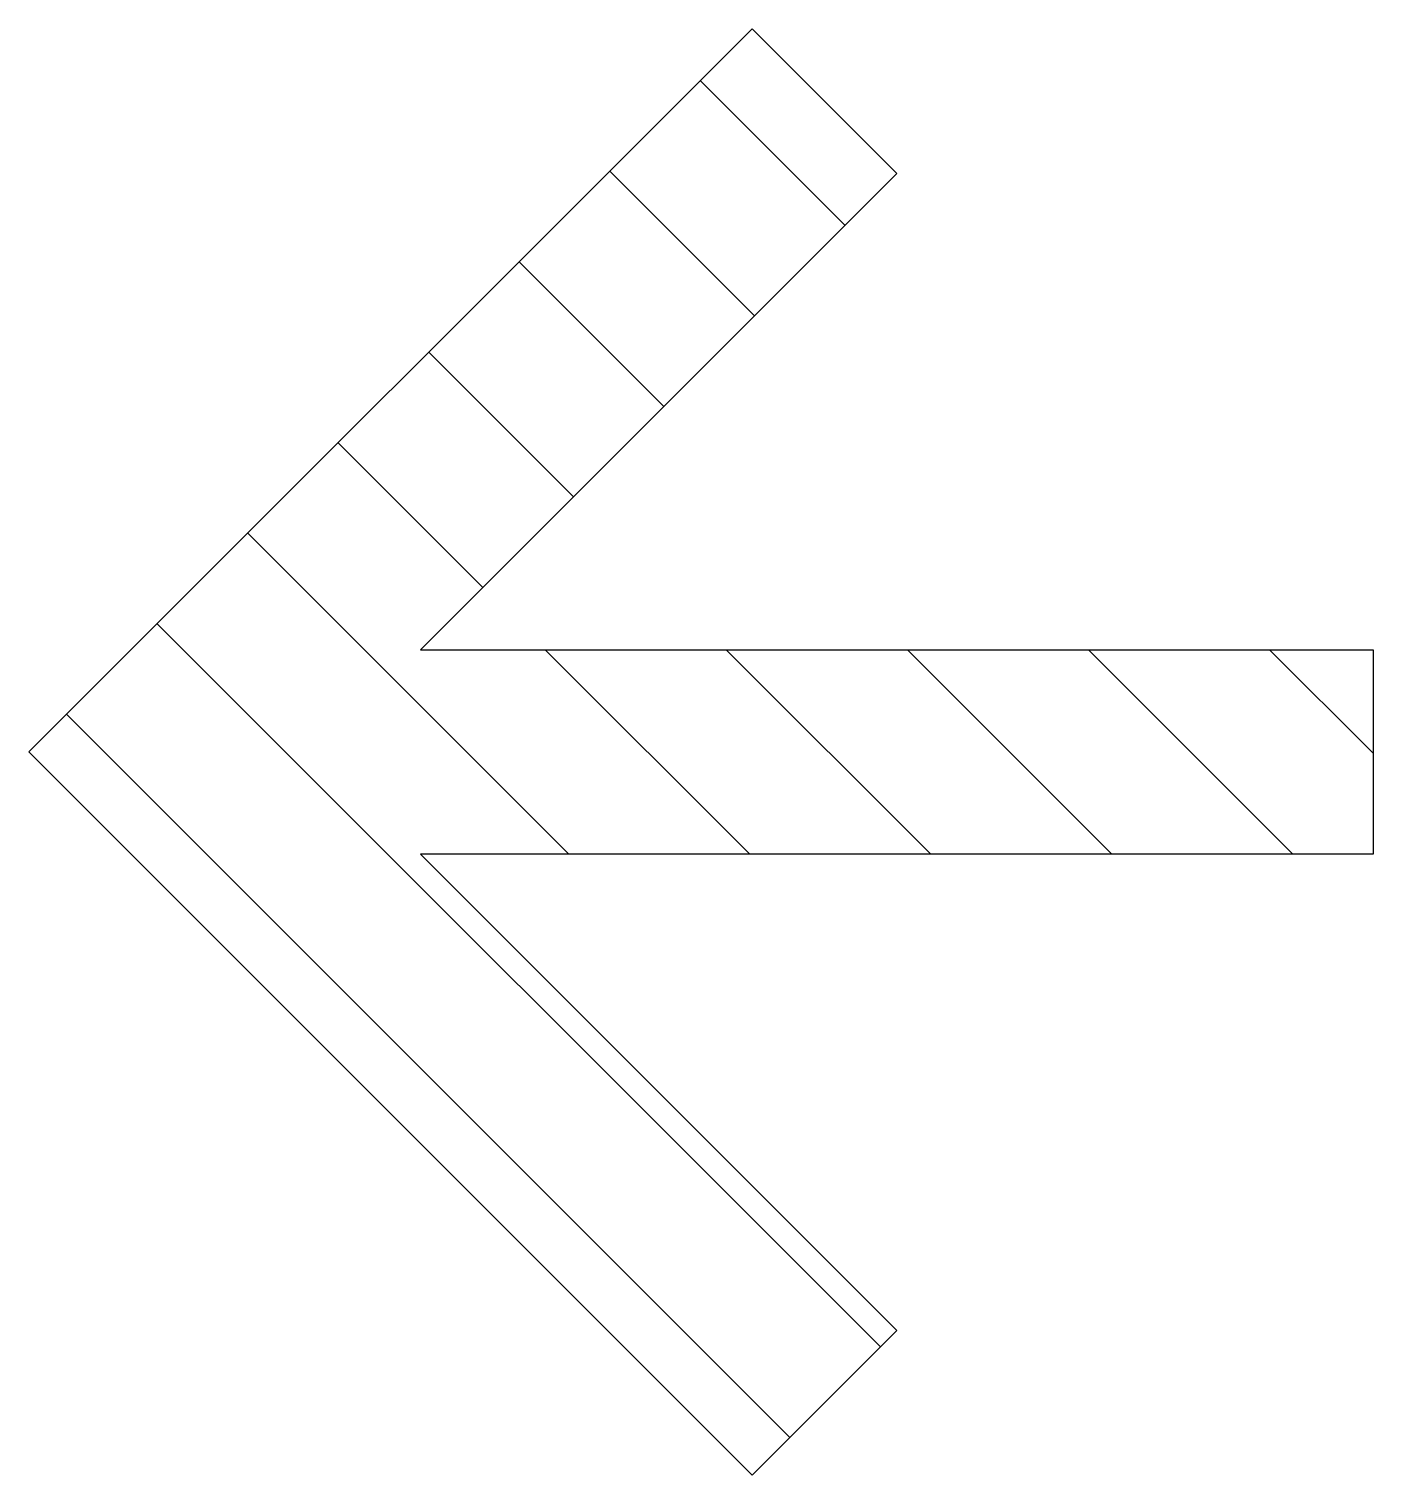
# Model space of a CAD drawing. Header units: millimetres. Extents: x 1200.059 to 1200.559, y -1488.806 to -1488.268.
import ezdxf

# ---------------------------------------------------------------- set-up
doc = ezdxf.new("R2010")
doc.units = ezdxf.units.MM
doc.layers.add('Símbolos_Gráficos', color=1, linetype='Continuous')

msp = doc.modelspace()

# ---------------------------------------------------------------- hatches: boundary and pattern name
at = {"layer": 'Símbolos_Gráficos'}
h = msp.add_hatch(dxfattribs=at)
h.set_pattern_fill('ANSI31', color=256, scale=0.015, style=0)
h.set_pattern_definition([(135, (2392.507964, 84.57962), (0.0336759605, 0.0336759605), [])])
h.paths.add_polyline_path([(1200.05933, -1488.53696), (1200.32835, -1488.26794), (1200.38216, -1488.32175), (1200.20498, -1488.49892), (1200.55933, -1488.49892), (1200.55933, -1488.57501), (1200.20498, -1488.57501), (1200.38216, -1488.75218), (1200.32835, -1488.80599)])

# ---------------------------------------------------------------- linework, layer by layer
at = {"layer": 'Símbolos_Gráficos', "color": 2}
for p, q in [((1200.05933, -1488.53696), (1200.32835, -1488.26794)), ((1200.32835, -1488.26794), (1200.38216, -1488.32175)), ((1200.38216, -1488.32175), (1200.20498, -1488.49892)), ((1200.20498, -1488.49892), (1200.55933, -1488.49892)), ((1200.55933, -1488.49892), (1200.55933, -1488.57501)), ((1200.32835, -1488.80599), (1200.05933, -1488.53696)), ((1200.55933, -1488.57501), (1200.20498, -1488.57501)), ((1200.20498, -1488.57501), (1200.38216, -1488.75218)), ((1200.38216, -1488.75218), (1200.32835, -1488.80599))]:
    msp.add_line(p, q, dxfattribs=at)

doc.saveas('drawing.dxf')
